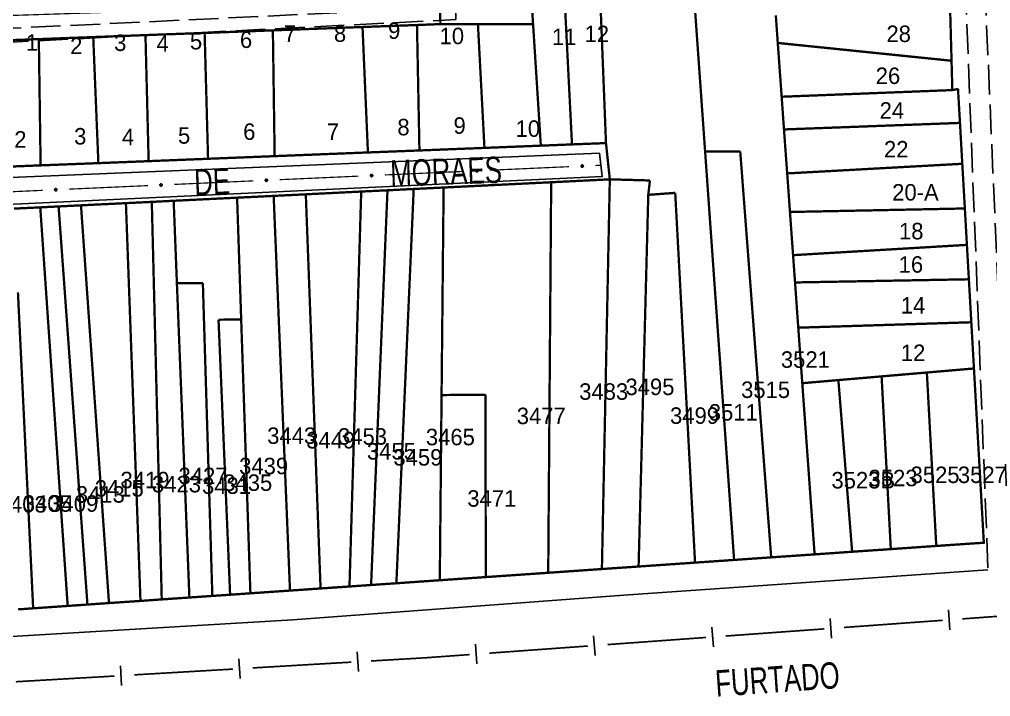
# Model space of a CAD drawing. Extents: x 202481 to 204056, y 4838981 to 4840330.
# Drawn here: x 203565.2 to 203712.7, y 4839033.6 to 4839136.3 of the extents above; entities that cross this region are included whole.
import ezdxf
from ezdxf.enums import TextEntityAlignment as Align

# ---------------------------------------------------------------- set-up
doc = ezdxf.new("R2010")
doc.units = 0
doc.header["$LTSCALE"] = 1.5
doc.header["$MEASUREMENT"] = 0
doc.linetypes.add('TRACO_11', pattern=[8, 3, -1, 3, -1])
for name, color, linetype in [('CD_MALHA_LOTES', 7, 'CONTINUOUS'), ('LM-LIM-SETORES-BAIRROS', 250, 'CONTINUOUS'), ('RU-QUADRA', 210, 'CONTINUOUS'), ('SV-EIXO-RUA-PAV', 20, 'CONTINUOUS'), ('SV-RUA-PAVIM', 7, 'CONTINUOUS'), ('SV-TXT-RUA-N-PAV', 7, 'CONTINUOUS'), ('SV-TXT-RUA-PAV', 7, 'CONTINUOUS'), ('Th_NmrPort', 1, 'CONTINUOUS')]:
    doc.layers.add(name, color=color, linetype=linetype)
doc.styles.add('ARIAL', font='ARIAL.SHX')

msp = doc.modelspace()

# ---------------------------------------------------------------- linework, layer by layer
at = {"layer": 'CD_MALHA_LOTES', "linetype": 'Continuous', "const_width": 0.35, "flags": 128}
for points in [[(203669.33, 4839116.21), (203666.77, 4839152.21)], [(203643.21, 4839135.57), (203642.24, 4839150.51)], [(203649.12, 4839117.31), (203647.42, 4839150.87)], [(203654.28, 4839117.51), (203652.95, 4839151.25)], [(203629.14, 4839135.56), (203629.06, 4839138.99)], [(203680.36, 4839132.7), (203680.06, 4839136.89)], [(203706.53, 4839137.63), (203706.74, 4839130)], [(203617.32, 4839135.12), (203625.59, 4839135.42)], [(203625.59, 4839135.42), (203629.14, 4839135.56)], [(203625.96, 4839116.39), (203625.59, 4839135.42)], [(203629.14, 4839135.56), (203634.84, 4839135.56)], [(203634.84, 4839135.56), (203643.21, 4839135.57)], [(203635.83, 4839116.78), (203634.84, 4839135.56)], [(203644.39, 4839117.12), (203643.21, 4839135.57)], [(203584.37, 4839133.89), (203593.35, 4839134.22)], [(203593.35, 4839134.22), (203603.71, 4839134.61)], [(203593.87, 4839115.13), (203593.35, 4839134.22)], [(203603.71, 4839134.61), (203617.32, 4839135.12)], [(203603.98, 4839115.53), (203603.71, 4839134.61)], [(203618.14, 4839116.09), (203617.32, 4839135.12)], [(203557.61, 4839132.89), (203568.18, 4839133.28)], [(203568.18, 4839133.28), (203576.44, 4839133.59)], [(203568.45, 4839114.13), (203568.18, 4839133.28)], [(203576.44, 4839133.59), (203584.37, 4839133.89)], [(203577.22, 4839114.47), (203576.44, 4839133.59)], [(203584.85, 4839114.77), (203584.37, 4839133.89)], [(203680.95, 4839124.54), (203680.36, 4839132.7)], [(203680.36, 4839132.7), (203706.74, 4839130)], [(203706.74, 4839130), (203706.86, 4839125.55)], [(203680.95, 4839124.54), (203706.86, 4839125.55)], [(203706.86, 4839125.55), (203707.72, 4839125.71)], [(203707.72, 4839125.71), (203708.02, 4839120.57)], [(203681.3, 4839119.58), (203680.95, 4839124.54)], [(203681.3, 4839119.58), (203708.02, 4839120.57)], [(203681.79, 4839112.91), (203681.3, 4839119.58)], [(203708.02, 4839120.57), (203708.37, 4839114.37)], [(203625.96, 4839116.39), (203618.14, 4839116.09)], [(203635.83, 4839116.78), (203625.96, 4839116.39)], [(203644.39, 4839117.12), (203635.83, 4839116.78)], [(203649.12, 4839117.31), (203644.39, 4839117.12)], [(203654.28, 4839117.51), (203649.12, 4839117.31)], [(203654.86, 4839112.01), (203654.28, 4839117.51)], [(203669.33, 4839116.21), (203674.66, 4839116.24)], [(203674.66, 4839116.24), (203679.36, 4839054.67)], [(203584.85, 4839114.77), (203577.22, 4839114.47)], [(203593.87, 4839115.13), (203584.85, 4839114.77)], [(203603.98, 4839115.53), (203593.87, 4839115.13)], [(203618.14, 4839116.09), (203603.98, 4839115.53)], [(203673.73, 4839054.28), (203669.33, 4839116.21)], [(203568.45, 4839114.13), (203558.33, 4839113.73)], [(203577.22, 4839114.47), (203568.45, 4839114.13)], [(203681.79, 4839112.91), (203708.37, 4839114.37)], [(203708.37, 4839114.37), (203708.76, 4839107.59)], [(203645.96, 4839111.57), (203654.86, 4839112.01)], [(203653.66, 4839052.9), (203654.86, 4839112.01)], [(203654.86, 4839112.01), (203660.95, 4839111.84)], [(203660.95, 4839111.84), (203660.7, 4839109.66)], [(203682.21, 4839107.06), (203681.79, 4839112.91)], [(203617.12, 4839110.16), (203621.11, 4839110.35)], [(203618.62, 4839050.48), (203621.11, 4839110.35)], [(203621.11, 4839110.35), (203625.09, 4839110.55)], [(203622.46, 4839050.74), (203625.09, 4839110.55)], [(203625.09, 4839110.55), (203629.63, 4839110.77)], [(203629.32, 4839079.29), (203629.63, 4839110.77)], [(203629.63, 4839110.77), (203645.96, 4839111.57)], [(203645.51, 4839052.33), (203645.96, 4839111.57)], [(203588.65, 4839108.76), (203598.28, 4839109.23)], [(203598.28, 4839109.23), (203603.83, 4839109.5)], [(203598.9, 4839090.75), (203598.28, 4839109.23)], [(203603.83, 4839109.5), (203608.71, 4839109.74)], [(203606.31, 4839049.63), (203603.83, 4839109.5)], [(203608.71, 4839109.74), (203617.12, 4839110.16)], [(203610.95, 4839049.95), (203608.71, 4839109.74)], [(203615.34, 4839050.25), (203617.12, 4839110.16)], [(203659.23, 4839053.28), (203660.7, 4839109.66)], [(203660.7, 4839109.66), (203664.79, 4839109.96)], [(203664.79, 4839109.96), (203667.8, 4839053.87)], [(203564.4, 4839107.57), (203568.4, 4839107.76)], [(203568.4, 4839107.76), (203571.18, 4839107.9)], [(203572.56, 4839047.3), (203568.4, 4839107.76)], [(203571.18, 4839107.9), (203574.58, 4839108.07)], [(203575.56, 4839047.51), (203571.18, 4839107.9)], [(203574.58, 4839108.07), (203581.4, 4839108.4)], [(203578.83, 4839047.74), (203574.58, 4839108.07)], [(203581.4, 4839108.4), (203585.33, 4839108.59)], [(203583.61, 4839048.06), (203581.4, 4839108.4)], [(203585.33, 4839108.59), (203588.65, 4839108.76)], [(203586.84, 4839048.29), (203585.33, 4839108.59)], [(203589.14, 4839096.25), (203588.65, 4839108.76)], [(203682.21, 4839107.06), (203708.76, 4839107.59)], [(203708.76, 4839107.59), (203709.07, 4839102.07)], [(203682.68, 4839100.51), (203682.21, 4839107.06)], [(203682.68, 4839100.51), (203709.07, 4839102.07)], [(203709.07, 4839102.07), (203709.37, 4839096.85)], [(203682.98, 4839096.37), (203682.68, 4839100.51)], [(203589.14, 4839096.25), (203593.08, 4839096.28)], [(203591.04, 4839048.58), (203589.14, 4839096.25)], [(203593.08, 4839096.28), (203594.52, 4839048.82)], [(203682.98, 4839096.37), (203709.37, 4839096.85)], [(203683.47, 4839089.51), (203682.98, 4839096.37)], [(203709.37, 4839096.85), (203709.74, 4839090.33)], [(203567.32, 4839046.94), (203565.01, 4839094.85)], [(203595.46, 4839090.72), (203598.9, 4839090.75)], [(203597.22, 4839049), (203595.46, 4839090.72)], [(203600.3, 4839049.22), (203598.9, 4839090.75)], [(203683.47, 4839089.51), (203709.74, 4839090.33)], [(203709.74, 4839090.33), (203710.14, 4839083.32)], [(203684.08, 4839081.09), (203683.47, 4839089.51)], [(203696.12, 4839082.12), (203702.99, 4839082.71)], [(203702.99, 4839082.71), (203710.14, 4839083.32)], [(203704.42, 4839056.4), (203702.99, 4839082.71)], [(203710.14, 4839083.32), (203711.64, 4839056.89), (203704.42, 4839056.4)], [(203684.08, 4839081.09), (203689.56, 4839081.56)], [(203685.95, 4839055.12), (203684.08, 4839081.09)], [(203689.56, 4839081.56), (203696.12, 4839082.12)], [(203691.65, 4839055.52), (203689.56, 4839081.56)], [(203697.52, 4839055.92), (203696.12, 4839082.12)], [(203629.05, 4839051.2), (203629.32, 4839079.29)], [(203635.99, 4839079.34), (203629.32, 4839079.29)], [(203636.03, 4839051.68), (203635.99, 4839079.34)], [(203697.52, 4839055.92), (203691.65, 4839055.52)], [(203704.42, 4839056.4), (203697.52, 4839055.92)], [(203679.36, 4839054.67), (203673.73, 4839054.28)], [(203685.95, 4839055.12), (203679.36, 4839054.67)], [(203691.65, 4839055.52), (203685.95, 4839055.12)], [(203653.66, 4839052.9), (203645.51, 4839052.33)], [(203659.23, 4839053.28), (203653.66, 4839052.9)], [(203667.8, 4839053.87), (203659.23, 4839053.28)], [(203673.73, 4839054.28), (203667.8, 4839053.87)], [(203636.03, 4839051.68), (203629.05, 4839051.2)], [(203645.51, 4839052.33), (203636.03, 4839051.68)], [(203610.95, 4839049.95), (203606.31, 4839049.63)], [(203615.34, 4839050.25), (203610.95, 4839049.95)], [(203618.62, 4839050.48), (203615.34, 4839050.25)], [(203622.46, 4839050.74), (203618.62, 4839050.48)], [(203629.05, 4839051.2), (203622.46, 4839050.74)], [(203591.04, 4839048.58), (203586.84, 4839048.29)], [(203594.52, 4839048.82), (203591.04, 4839048.58)], [(203597.22, 4839049), (203594.52, 4839048.82)], [(203600.3, 4839049.22), (203597.22, 4839049)], [(203606.31, 4839049.63), (203600.3, 4839049.22)], [(203572.56, 4839047.3), (203567.32, 4839046.94)], [(203575.56, 4839047.51), (203572.56, 4839047.3)], [(203578.83, 4839047.74), (203575.56, 4839047.51)], [(203583.61, 4839048.06), (203578.83, 4839047.74)], [(203586.84, 4839048.29), (203583.61, 4839048.06)], [(203567.32, 4839046.94), (203565.04, 4839046.78)]]:
    msp.add_lwpolyline(points, dxfattribs=at)
at = {"layer": 'LM-LIM-SETORES-BAIRROS'}
for points in [[(203706.484605, 4839043.696048), (203706.267969, 4839046.688216)], [(203688.531598, 4839042.396231), (203688.314962, 4839045.388399)], [(203652.625583, 4839039.796597), (203652.408947, 4839042.788765)], [(203670.57859, 4839041.096414), (203670.361954, 4839044.088582)], [(203634.672576, 4839038.496781), (203634.455939, 4839041.488948)], [(203616.689913, 4839037.335175), (203616.514301, 4839040.330031)], [(203598.72078, 4839036.281499), (203598.545167, 4839039.276354)], [(203580.751646, 4839035.227823), (203580.576033, 4839038.222678)]]:
    msp.add_lwpolyline(points, dxfattribs=at)
at = {"layer": 'LM-LIM-SETORES-BAIRROS', "const_width": 0.25}
for points in [[(203708.371066, 4839045.336556), (203723.331905, 4839046.419737)], [(203690.418058, 4839044.036739), (203705.378898, 4839045.11992)], [(203672.465051, 4839042.736922), (203687.425891, 4839043.820103)], [(203636.559036, 4839040.137289), (203651.519876, 4839041.220469)], [(203654.512044, 4839041.437105), (203669.472883, 4839042.520286)], [(203626.79, 4839039.43), (203633.566868, 4839039.920652)], [(203600.629544, 4839037.896002), (203615.603822, 4839038.774065)], [(203618.598677, 4839038.949678), (203626.584959, 4839039.417978)], [(203626.584959, 4839039.417978), (203626.79, 4839039.43)], [(203582.66041, 4839036.842326), (203597.634688, 4839037.720389)], [(203564.690507, 4839035.801877), (203578.66724, 4839036.608671)], [(203578.66724, 4839036.608671), (203579.21, 4839036.64)], [(203579.21, 4839036.64), (203579.665554, 4839036.666713)]]:
    msp.add_lwpolyline(points, dxfattribs=at)
at = {"layer": 'RU-QUADRA', "linetype": 'Continuous'}
msp.add_lwpolyline([(203711.64, 4839056.89, 0.18, 0.18, 0), (203710.14, 4839083.32, 0.18, 0.18, 0), (203709.74, 4839090.33, 0.18, 0.18, 0), (203709.37, 4839096.85, 0.18, 0.18, 0), (203709.07, 4839102.07, 0.18, 0.18, 0), (203708.76, 4839107.59, 0.18, 0.18, 0), (203708.37, 4839114.37, 0.18, 0.18, 0), (203708.02, 4839120.57, 0.18, 0.18, 0), (203707.73, 4839125.71, 0.18, 0.18, 0), (203706.86, 4839125.55, 0.18, 0.18, 0), (203706.74, 4839130, 0.18, 0.18, 0), (203706.53, 4839137.63, 0.18, 0.18, 0), (203706.37, 4839143.39, 0.18, 0.18, 0), (203706.25, 4839147.94, 0.18, 0.18, 0), (203706.04, 4839155.36, 0.18, 0.18, 0), (203713.97, 4839155.59, 0.18, 0.18, 0)], format="xyseb", dxfattribs=at)
at = {"layer": 'RU-QUADRA', "linetype": 'Continuous', "const_width": 0.18, "flags": 128}
for points in [[(203563.45, 4839136.85), (203575.47, 4839137.24), (203582.9, 4839137.48), (203587.88, 4839137.65), (203594.01, 4839137.85), (203601.79, 4839138.1), (203608.42, 4839138.32), (203617.19, 4839138.6), (203624.07, 4839138.83), (203629.06, 4839138.99), (203629.14, 4839135.56), (203625.59, 4839135.42), (203617.32, 4839135.12), (203603.71, 4839134.61), (203593.35, 4839134.22), (203584.37, 4839133.89), (203576.44, 4839133.59), (203568.18, 4839133.28), (203557.61, 4839132.89)], [(203558.33, 4839113.73), (203568.45, 4839114.13), (203577.22, 4839114.47), (203584.85, 4839114.77), (203593.87, 4839115.13), (203603.98, 4839115.53), (203618.14, 4839116.09), (203625.96, 4839116.39), (203635.83, 4839116.78), (203644.39, 4839117.12), (203649.12, 4839117.31), (203654.28, 4839117.51), (203654.86, 4839112.01), (203645.96, 4839111.57), (203629.63, 4839110.77), (203625.09, 4839110.55), (203621.11, 4839110.35), (203617.12, 4839110.16), (203608.71, 4839109.74), (203603.83, 4839109.5), (203598.28, 4839109.23), (203588.65, 4839108.76), (203585.33, 4839108.59), (203581.4, 4839108.4), (203574.58, 4839108.07), (203571.18, 4839107.9), (203564.4, 4839107.57)], [(203565.04, 4839046.78), (203572.56, 4839047.3), (203578.83, 4839047.74), (203586.84, 4839048.29), (203594.52, 4839048.82), (203597.22, 4839049), (203606.31, 4839049.63), (203615.34, 4839050.25), (203622.46, 4839050.74), (203629.05, 4839051.2), (203636.03, 4839051.68), (203645.51, 4839052.33), (203653.66, 4839052.9), (203659.23, 4839053.28), (203667.8, 4839053.87), (203679.36, 4839054.67), (203685.95, 4839055.12), (203697.52, 4839055.92), (203704.42, 4839056.4), (203711.64, 4839056.89)]]:
    msp.add_lwpolyline(points, dxfattribs=at)
at = {"layer": 'SV-EIXO-RUA-PAV'}
for points in [[(203634.544556, 4839113.408587), (203634.577037, 4839113.445152), (203634.612431, 4839113.469935), (203634.6479, 4839113.48211), (203634.682049, 4839113.484695), (203634.717282, 4839113.483405), (203634.752518, 4839113.474267), (203634.789379, 4839113.455463), (203634.826287, 4839113.423137), (203634.849292, 4839113.385211), (203634.863088, 4839113.351076), (203634.867834, 4839113.315623), (203634.866007, 4839113.281416), (203634.855305, 4839113.24513), (203634.835884, 4839113.20796), (203634.802481, 4839113.171635), (203634.767615, 4839113.147576), (203634.732998, 4839113.136701), (203634.697326, 4839113.132155), (203634.661372, 4839113.133903), (203634.626835, 4839113.143073), (203634.589447, 4839113.162694), (203634.55403, 4839113.196138), (203634.529637, 4839113.230638), (203634.51828, 4839113.265093), (203634.514595, 4839113.300314), (203634.515459, 4839113.335668), (203634.52317, 4839113.37147), (203634.544556, 4839113.408587)], [(203650.528433, 4839114.126691), (203650.560915, 4839114.163256), (203650.596308, 4839114.188039), (203650.631777, 4839114.200213), (203650.665926, 4839114.202799), (203650.701159, 4839114.201509), (203650.736395, 4839114.192371), (203650.773256, 4839114.173566), (203650.810164, 4839114.14124), (203650.833169, 4839114.103314), (203650.846965, 4839114.069179), (203650.851711, 4839114.033727), (203650.849884, 4839113.99952), (203650.839182, 4839113.963233), (203650.819761, 4839113.926064), (203650.786358, 4839113.889738), (203650.751492, 4839113.865679), (203650.716875, 4839113.854805), (203650.681204, 4839113.850259), (203650.645249, 4839113.852007), (203650.610713, 4839113.861176), (203650.573324, 4839113.880798), (203650.537908, 4839113.914242), (203650.513515, 4839113.948742), (203650.502157, 4839113.983197), (203650.498472, 4839114.018417), (203650.499336, 4839114.053772), (203650.507047, 4839114.089574), (203650.528433, 4839114.126691)], [(203602.576802, 4839111.97238), (203602.609283, 4839112.008945), (203602.644677, 4839112.033728), (203602.680146, 4839112.045902), (203602.714294, 4839112.048488), (203602.749528, 4839112.047198), (203602.784763, 4839112.03806), (203602.821625, 4839112.019255), (203602.858533, 4839111.986929), (203602.881538, 4839111.949003), (203602.895334, 4839111.914868), (203602.90008, 4839111.879416), (203602.898253, 4839111.845209), (203602.887551, 4839111.808922), (203602.86813, 4839111.771753), (203602.834726, 4839111.735427), (203602.799861, 4839111.711368), (203602.765244, 4839111.700494), (203602.729572, 4839111.695948), (203602.693618, 4839111.697696), (203602.659081, 4839111.706865), (203602.621693, 4839111.726487), (203602.586276, 4839111.759931), (203602.561883, 4839111.794431), (203602.550525, 4839111.828886), (203602.546841, 4839111.864106), (203602.547705, 4839111.899461), (203602.555416, 4839111.935263), (203602.576802, 4839111.97238)], [(203618.560679, 4839112.690484), (203618.59316, 4839112.727048), (203618.628554, 4839112.751832), (203618.664023, 4839112.764006), (203618.698171, 4839112.766591), (203618.733405, 4839112.765301), (203618.76864, 4839112.756163), (203618.805502, 4839112.737359), (203618.84241, 4839112.705033), (203618.865415, 4839112.667107), (203618.879211, 4839112.632972), (203618.883957, 4839112.597519), (203618.88213, 4839112.563313), (203618.871428, 4839112.527026), (203618.852007, 4839112.489857), (203618.818603, 4839112.453531), (203618.783738, 4839112.429472), (203618.749121, 4839112.418597), (203618.713449, 4839112.414052), (203618.677495, 4839112.4158), (203618.642958, 4839112.424969), (203618.60557, 4839112.444591), (203618.570153, 4839112.478035), (203618.54576, 4839112.512535), (203618.534402, 4839112.54699), (203618.530718, 4839112.58221), (203618.531582, 4839112.617564), (203618.539293, 4839112.653366), (203618.560679, 4839112.690484)], [(203570.609047, 4839110.536173), (203570.641529, 4839110.572737), (203570.676922, 4839110.597521), (203570.712392, 4839110.609695), (203570.74654, 4839110.61228), (203570.781774, 4839110.61099), (203570.817009, 4839110.601853), (203570.85387, 4839110.583048), (203570.890778, 4839110.550722), (203570.913784, 4839110.512796), (203570.92758, 4839110.478661), (203570.932326, 4839110.443208), (203570.930499, 4839110.409002), (203570.919797, 4839110.372715), (203570.900375, 4839110.335546), (203570.866972, 4839110.29922), (203570.832107, 4839110.275161), (203570.79749, 4839110.264286), (203570.761818, 4839110.259741), (203570.725863, 4839110.261489), (203570.691327, 4839110.270658), (203570.653939, 4839110.29028), (203570.618522, 4839110.323724), (203570.594129, 4839110.358224), (203570.582771, 4839110.392679), (203570.579087, 4839110.427899), (203570.579951, 4839110.463253), (203570.587662, 4839110.499055), (203570.609047, 4839110.536173)], [(203586.592925, 4839111.254276), (203586.625406, 4839111.290841), (203586.6608, 4839111.315625), (203586.696269, 4839111.327799), (203586.730417, 4839111.330384), (203586.765651, 4839111.329094), (203586.800886, 4839111.319956), (203586.837747, 4839111.301152), (203586.874655, 4839111.268826), (203586.897661, 4839111.2309), (203586.911457, 4839111.196765), (203586.916203, 4839111.161312), (203586.914376, 4839111.127105), (203586.903674, 4839111.090819), (203586.884253, 4839111.053649), (203586.850849, 4839111.017324), (203586.815984, 4839110.993265), (203586.781367, 4839110.98239), (203586.745695, 4839110.977844), (203586.70974, 4839110.979592), (203586.675204, 4839110.988762), (203586.637816, 4839111.008383), (203586.602399, 4839111.041828), (203586.578006, 4839111.076327), (203586.566648, 4839111.110782), (203586.562964, 4839111.146003), (203586.563828, 4839111.181357), (203586.571539, 4839111.217159), (203586.592925, 4839111.254276)]]:
    msp.add_lwpolyline(points, close=True, dxfattribs=at)
for points in [[(203634.577037, 4839113.445152), (203634.752518, 4839113.474267)], [(203634.597153, 4839113.459367), (203634.7261, 4839113.477453)], [(203634.612431, 4839113.469935), (203634.717282, 4839113.483405)], [(203650.498472, 4839114.018417), (203650.846965, 4839114.069179)], [(203650.499336, 4839114.053772), (203650.833169, 4839114.103314)], [(203650.502157, 4839113.983197), (203650.851711, 4839114.033727)], [(203650.502639, 4839114.037359), (203650.835018, 4839114.087805)], [(203650.502929, 4839114.000493), (203650.847699, 4839114.048764)], [(203650.507047, 4839114.089574), (203650.810164, 4839114.14124)], [(203650.507923, 4839114.071744), (203650.817068, 4839114.122512)], [(203650.511337, 4839113.965357), (203650.847805, 4839114.015987)], [(203650.513515, 4839113.948742), (203650.849884, 4839113.99952)], [(203650.518661, 4839114.106374), (203650.788274, 4839114.155366)], [(203650.527924, 4839113.930589), (203650.839856, 4839113.980116)], [(203650.528433, 4839114.126691), (203650.773256, 4839114.173566)], [(203650.537908, 4839113.914242), (203650.839182, 4839113.963233)], [(203650.546935, 4839114.145889), (203650.747456, 4839114.182216)], [(203650.559383, 4839113.899221), (203650.826453, 4839113.944001)], [(203650.560915, 4839114.163256), (203650.736395, 4839114.192371)], [(203650.573324, 4839113.880798), (203650.819761, 4839113.926064)], [(203650.58103, 4839114.177471), (203650.709978, 4839114.195557)], [(203650.596308, 4839114.188039), (203650.701159, 4839114.201509)], [(203650.597413, 4839113.873611), (203650.79533, 4839113.907089)], [(203650.610713, 4839113.861176), (203650.786358, 4839113.889738)], [(203650.632288, 4839113.857421), (203650.762537, 4839113.876932)], [(203650.645249, 4839113.852007), (203650.751492, 4839113.865679)], [(203602.567029, 4839111.952063), (203602.836642, 4839112.001055)], [(203602.576802, 4839111.97238), (203602.821625, 4839112.019255)], [(203602.595304, 4839111.991578), (203602.795825, 4839112.027905)], [(203602.609283, 4839112.008945), (203602.784763, 4839112.03806)], [(203602.629398, 4839112.02316), (203602.758346, 4839112.041246)], [(203602.644677, 4839112.033728), (203602.749528, 4839112.047198)], [(203618.530718, 4839112.58221), (203618.879211, 4839112.632972)], [(203618.531582, 4839112.617564), (203618.865415, 4839112.667107)], [(203618.534402, 4839112.54699), (203618.883957, 4839112.597519)], [(203618.534885, 4839112.601152), (203618.867263, 4839112.651598)], [(203618.535175, 4839112.564285), (203618.879945, 4839112.612556)], [(203618.539293, 4839112.653366), (203618.84241, 4839112.705033)], [(203618.540169, 4839112.635536), (203618.849313, 4839112.686305)], [(203618.543583, 4839112.52915), (203618.880051, 4839112.57978)], [(203618.54576, 4839112.512535), (203618.88213, 4839112.563313)], [(203618.550907, 4839112.670166), (203618.820519, 4839112.719158)], [(203618.56017, 4839112.494382), (203618.872101, 4839112.543909)], [(203618.560679, 4839112.690484), (203618.805502, 4839112.737359)], [(203618.570153, 4839112.478035), (203618.871428, 4839112.527026)], [(203618.579181, 4839112.709682), (203618.779702, 4839112.746008)], [(203618.591629, 4839112.463013), (203618.858699, 4839112.507793)], [(203618.59316, 4839112.727048), (203618.76864, 4839112.756163)], [(203618.60557, 4839112.444591), (203618.852007, 4839112.489857)], [(203618.613276, 4839112.741263), (203618.742223, 4839112.75935)], [(203618.628554, 4839112.751832), (203618.733405, 4839112.765301)], [(203618.629659, 4839112.437404), (203618.827576, 4839112.470882)], [(203618.642958, 4839112.424969), (203618.818603, 4839112.453531)], [(203618.664534, 4839112.421214), (203618.794783, 4839112.440725)], [(203618.677495, 4839112.4158), (203618.783738, 4839112.429472)], [(203634.514595, 4839113.300314), (203634.863088, 4839113.351076)], [(203634.515459, 4839113.335668), (203634.849292, 4839113.385211)], [(203634.51828, 4839113.265093), (203634.867834, 4839113.315623)], [(203634.518762, 4839113.319255), (203634.85114, 4839113.369701)], [(203634.519052, 4839113.282389), (203634.863822, 4839113.33066)], [(203634.52317, 4839113.37147), (203634.826287, 4839113.423137)], [(203634.524046, 4839113.35364), (203634.83319, 4839113.404408)], [(203634.52746, 4839113.247253), (203634.863928, 4839113.297883)], [(203634.529637, 4839113.230638), (203634.866007, 4839113.281416)], [(203634.534784, 4839113.38827), (203634.804396, 4839113.437262)], [(203634.544047, 4839113.212485), (203634.855979, 4839113.262013)], [(203634.544556, 4839113.408587), (203634.789379, 4839113.455463)], [(203634.55403, 4839113.196138), (203634.855305, 4839113.24513)], [(203634.563058, 4839113.427785), (203634.763579, 4839113.464112)], [(203634.575506, 4839113.181117), (203634.842576, 4839113.225897)], [(203634.589447, 4839113.162694), (203634.835884, 4839113.20796)], [(203634.613536, 4839113.155508), (203634.811453, 4839113.188986)], [(203634.626835, 4839113.143073), (203634.802481, 4839113.171635)], [(203634.648411, 4839113.139318), (203634.77866, 4839113.158828)], [(203634.661372, 4839113.133903), (203634.767615, 4839113.147576)], [(203570.587662, 4839110.499055), (203570.890778, 4839110.550722)], [(203570.588538, 4839110.481225), (203570.897682, 4839110.531994)], [(203570.599275, 4839110.515855), (203570.868888, 4839110.564847)], [(203570.609047, 4839110.536173), (203570.85387, 4839110.583048)], [(203570.62755, 4839110.555371), (203570.828071, 4839110.591698)], [(203570.641529, 4839110.572737), (203570.817009, 4839110.601853)], [(203570.661644, 4839110.586952), (203570.790592, 4839110.605039)], [(203570.676922, 4839110.597521), (203570.781774, 4839110.61099)], [(203586.562964, 4839111.146003), (203586.911457, 4839111.196765)], [(203586.563828, 4839111.181357), (203586.897661, 4839111.2309)], [(203586.566648, 4839111.110782), (203586.916203, 4839111.161312)], [(203586.56713, 4839111.164944), (203586.899509, 4839111.21539)], [(203586.567421, 4839111.128078), (203586.91219, 4839111.176349)], [(203586.571539, 4839111.217159), (203586.874655, 4839111.268826)], [(203586.572415, 4839111.199329), (203586.881559, 4839111.250097)], [(203586.575829, 4839111.092942), (203586.912297, 4839111.143572)], [(203586.578006, 4839111.076327), (203586.914376, 4839111.127105)], [(203586.583152, 4839111.233959), (203586.852765, 4839111.282951)], [(203586.592416, 4839111.058174), (203586.904347, 4839111.107702)], [(203586.592925, 4839111.254276), (203586.837747, 4839111.301152)], [(203586.602399, 4839111.041828), (203586.903674, 4839111.090819)], [(203586.611427, 4839111.273474), (203586.811948, 4839111.309801)], [(203586.623875, 4839111.026806), (203586.890945, 4839111.071586)], [(203586.625406, 4839111.290841), (203586.800886, 4839111.319956)], [(203586.637816, 4839111.008383), (203586.884253, 4839111.053649)], [(203586.645521, 4839111.305056), (203586.774469, 4839111.323142)], [(203586.6608, 4839111.315625), (203586.765651, 4839111.329094)], [(203586.661905, 4839111.001197), (203586.859822, 4839111.034675)], [(203586.675204, 4839110.988762), (203586.850849, 4839111.017324)], [(203586.696779, 4839110.985007), (203586.827029, 4839111.004517)], [(203586.70974, 4839110.979592), (203586.815984, 4839110.993265)], [(203602.546841, 4839111.864106), (203602.895334, 4839111.914868)], [(203602.547705, 4839111.899461), (203602.881538, 4839111.949003)], [(203602.550525, 4839111.828886), (203602.90008, 4839111.879416)], [(203602.551007, 4839111.883048), (203602.883386, 4839111.933494)], [(203602.551298, 4839111.846182), (203602.896067, 4839111.894453)], [(203602.555416, 4839111.935263), (203602.858533, 4839111.986929)], [(203602.556292, 4839111.917433), (203602.865436, 4839111.968201)], [(203602.559706, 4839111.811046), (203602.896174, 4839111.861676)], [(203602.561883, 4839111.794431), (203602.898253, 4839111.845209)], [(203602.576293, 4839111.776278), (203602.888224, 4839111.825805)], [(203602.586276, 4839111.759931), (203602.887551, 4839111.808922)], [(203602.607752, 4839111.74491), (203602.874822, 4839111.78969)], [(203602.621693, 4839111.726487), (203602.86813, 4839111.771753)], [(203602.645782, 4839111.7193), (203602.843699, 4839111.752778)], [(203602.659081, 4839111.706865), (203602.834726, 4839111.735427)], [(203602.680656, 4839111.70311), (203602.810906, 4839111.722621)], [(203602.693618, 4839111.697696), (203602.799861, 4839111.711368)], [(203570.579087, 4839110.427899), (203570.92758, 4839110.478661)], [(203570.579951, 4839110.463253), (203570.913784, 4839110.512796)], [(203570.582771, 4839110.392679), (203570.932326, 4839110.443208)], [(203570.583253, 4839110.446841), (203570.915632, 4839110.497287)], [(203570.583544, 4839110.409974), (203570.928313, 4839110.458245)], [(203570.591952, 4839110.374839), (203570.92842, 4839110.425469)], [(203570.594129, 4839110.358224), (203570.930499, 4839110.409002)], [(203570.608539, 4839110.340071), (203570.92047, 4839110.389598)], [(203570.618522, 4839110.323724), (203570.919797, 4839110.372715)], [(203570.639998, 4839110.308702), (203570.907068, 4839110.353483)], [(203570.653939, 4839110.29028), (203570.900375, 4839110.335546)], [(203570.678027, 4839110.283093), (203570.875945, 4839110.316571)], [(203570.691327, 4839110.270658), (203570.866972, 4839110.29922)], [(203570.712902, 4839110.266903), (203570.843152, 4839110.286414)], [(203570.725863, 4839110.261489), (203570.832107, 4839110.275161)]]:
    msp.add_lwpolyline(points, dxfattribs=at)
at = {"layer": 'SV-EIXO-RUA-PAV', "const_width": 0.18}
for points in [[(203636.691017, 4839113.394829), (203648.678925, 4839113.933407)], [(203652.674894, 4839114.112933), (203653.5, 4839114.15)], [(203604.723263, 4839111.958622), (203616.71117, 4839112.4972)], [(203620.70714, 4839112.676726), (203632.695048, 4839113.215303)], [(203572.755508, 4839110.522415), (203584.743416, 4839111.060992)], [(203588.739385, 4839111.240518), (203600.727293, 4839111.779096)], [(203556.771631, 4839109.804311), (203568.759539, 4839110.342889)]]:
    msp.add_lwpolyline(points, dxfattribs=at)
at = {"layer": 'SV-RUA-PAVIM', "linetype": 'TRACO_11'}
for points in [[(203715.59, 4839052.93, 6.54), (203711.29, 4839153.63, 6.54), (203708.37, 4839153.52, 6.54), (203712.27, 4839052.8, 6.54)], [(203514.17, 4839130.31, 12.85), (203631.51, 4839136.25, 12.85), (203631.42, 4839138.13, 12.85), (203514.17, 4839132.57, 12.85)]]:
    msp.add_polyline3d(points, dxfattribs=at)
at = {"layer": 'SV-RUA-PAVIM', "linetype": 'Continuous'}
msp.add_polyline3d([(203712.27, 4839052.8, 6.54), (203656.98, 4839048.95, 7.71), (203606.74, 4839045.19, 11.57), (203521.25, 4839040.13, 13.27), (203518.35, 4839041.51, 13.37), (203517.02, 4839043.89, 13.32), (203515.07, 4839103.81, 12.85), (203514.97, 4839105.93, 12.85), (203653.71, 4839112.42, 12.85), (203653.29, 4839115.99, 12.85), (203514.77, 4839110.29, 12.85), (203514.17, 4839130.31, 12.85)], dxfattribs=at)

# ---------------------------------------------------------------- texts
at = {"layer": 'SV-TXT-RUA-N-PAV', "style": 'ARIAL', "width": 0.7}
for s, p in [('MORAES', (203621.6, 4839110.9)), ('DE', (203591.83, 4839109.57))]:
    msp.add_text(s, height=4, rotation=2, dxfattribs=at).set_placement(p)
at = {"layer": 'SV-TXT-RUA-PAV', "style": 'ARIAL', "width": 0.7}
msp.add_text('FURTADO', height=4, rotation=4, dxfattribs=at).set_placement((203671.016241, 4839033.531315))
at = {"layer": 'Th_NmrPort', "color": 1}
for s, p in [('9', (203621.199023, 4839134.570917)), ('5', (203591.119023, 4839132.960917)), ('6', (203598.709023, 4839133.190917)), ('7', (203605.379023, 4839134.110917)), ('8', (203612.979023, 4839134.110917)), ('10', (203629.019023, 4839133.760917)), ('11', (203646.079694, 4839133.628238)), ('12', (203651.025971, 4839134.07484)), ('28', (203696.857796, 4839134.0905)), ('1', (203566.206276, 4839132.782343)), ('2', (203572.93344, 4839132.257437)), ('3', (203579.609023, 4839132.730917)), ('4', (203586.049023, 4839132.610917)), ('26', (203695.227796, 4839127.7205)), ('24', (203695.821957, 4839122.458526)), ('8', (203622.609694, 4839119.938238)), ('9', (203631.129694, 4839120.168238)), ('10', (203640.559694, 4839119.708238)), ('3', (203573.535971, 4839118.54484)), ('4', (203580.789694, 4839118.438238)), ('5', (203589.309694, 4839118.668238)), ('6', (203599.199694, 4839119.248238)), ('7', (203611.909694, 4839119.248238)), ('2', (203564.452248, 4839118.071441)), ('22', (203696.481957, 4839116.578526)), ('20-A', (203697.728559, 4839110.042248)), ('18', (203698.761957, 4839104.158526)), ('16', (203698.708559, 4839099.102248)), ('14', (203699.038559, 4839092.892248)), ('12', (203699.038559, 4839085.702248)), ('3521', (203680.830485, 4839084.673478)), ('3483', (203650.212248, 4839079.821441)), ('3495', (203657.235971, 4839080.53484)), ('3515', (203674.790485, 4839080.093478)), ('3477', (203640.735971, 4839076.12484)), ('3499', (203664.000485, 4839076.173478)), ('3511', (203669.890485, 4839076.663478)), ('3443', (203602.849023, 4839073.130917)), ('3449', (203608.779023, 4839072.440917)), ('3453', (203613.60344, 4839073.007437)), ('3465', (203626.939694, 4839072.918238)), ('3455', (203617.989757, 4839070.761118)), ('3459', (203622.009757, 4839069.841118)), ('3439', (203598.589023, 4839068.530917)), ('3427', (203589.389023, 4839067.030917)), ('3523', (203694.140485, 4839066.703478)), ('3525', (203700.520485, 4839067.193478)), ('3527', (203707.700485, 4839067.193478)), ('3415', (203576.676342, 4839065.136692)), ('3419', (203580.586342, 4839066.396692)), ('3423', (203585.359023, 4839065.770917)), ('3431', (203592.959023, 4839065.540917)), ('3435', (203596.179023, 4839066.000917)), ('3523B', (203688.510485, 4839066.373478)), ('3413', (203573.796342, 4839064.216692)), ('3471', (203633.229694, 4839063.608238)), ('3403', (203561.946342, 4839062.716692)), ('3405', (203565.746342, 4839062.836692)), ('3409', (203569.766342, 4839062.836692))]:
    msp.add_text(s, height=2.5, dxfattribs=at).set_placement(p, align=Align.MIDDLE_LEFT)

doc.saveas('drawing.dxf')
